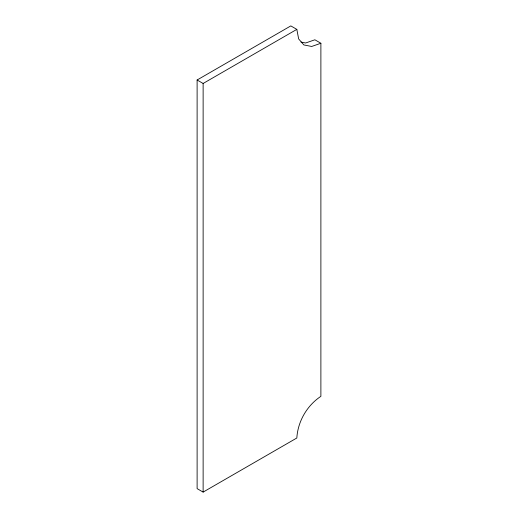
<?xml version="1.0" encoding="UTF-8"?>
<svg xmlns="http://www.w3.org/2000/svg" width="518" height="518" viewBox="0 0 518 518"><rect width="100%" height="100%" fill="white"/><g stroke="black" fill="none" stroke-linecap="round" stroke-linejoin="round"><path stroke-width="0.78" d="M197.112 79.999L290.818 25.9L296.827 29.371L298.659 38.947L303.878 44.949L311.681 46.465L320.888 43.259L320.888 396.335C306.973 405.568 297.876 421.335 296.827 438.001L203.127 492.1L197.112 488.629L197.112 79.999L203.127 83.469L296.827 29.371M300.984 42.081L305.665 42.988L314.873 39.789L320.888 43.259M203.127 83.469L203.127 492.1"/></g></svg>
